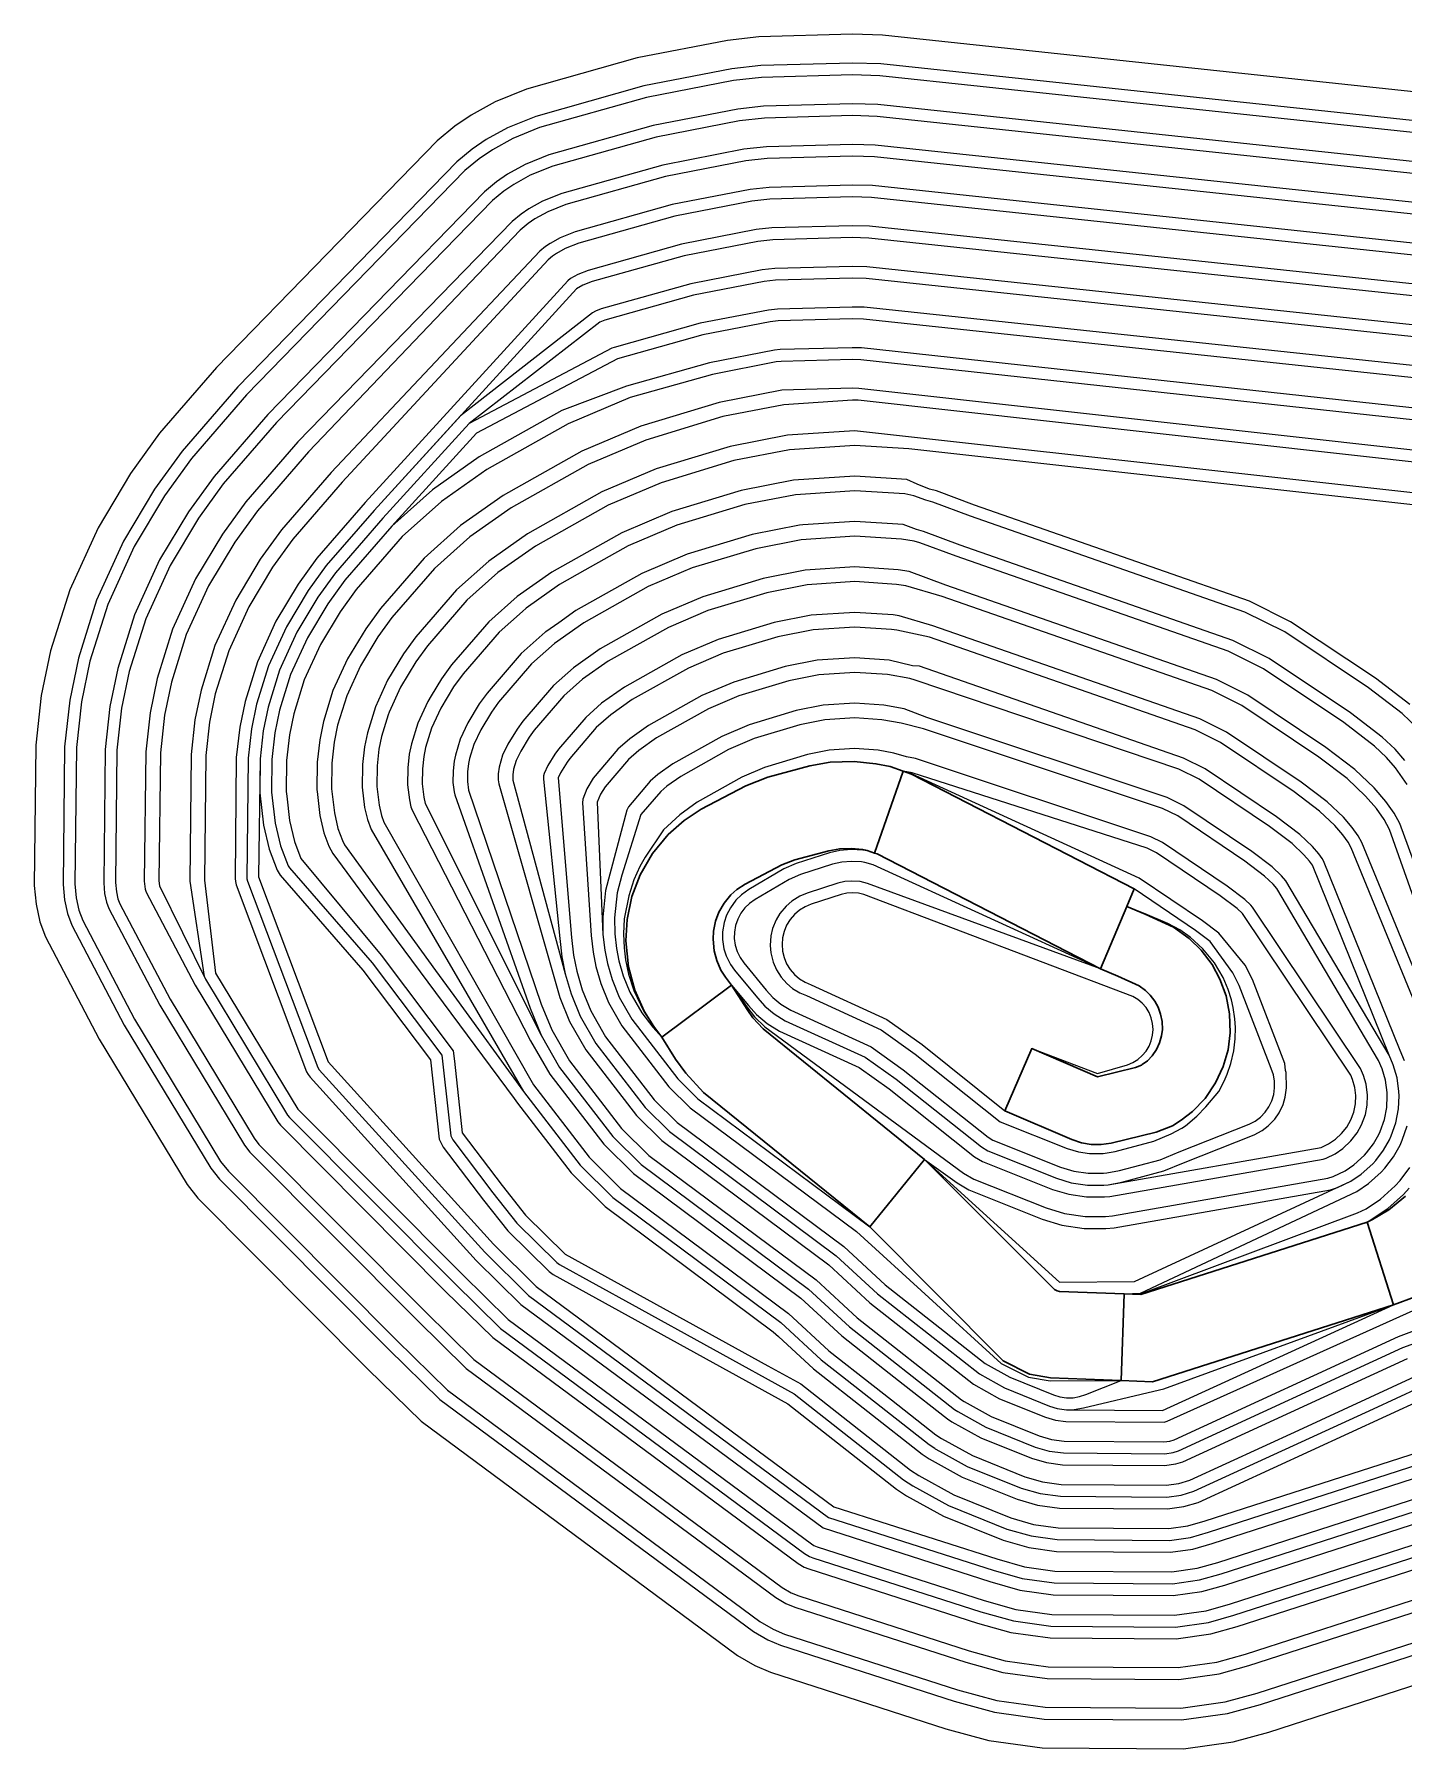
# Model space of a CAD drawing. Header units: metres. Extents: x 326457 to 327430, y 299365 to 300175.
# Drawn here: x 326457 to 327104, y 299365 to 300175 of the extents above; entities that cross this region are included whole.
import ezdxf

# ---------------------------------------------------------------- set-up
doc = ezdxf.new("R2010")
doc.units = ezdxf.units.M
doc.header["$MEASUREMENT"] = 0
doc.layers.add('PWJ101_PB_V03A_C', color=1, linetype='Continuous')

msp = doc.modelspace()

# ---------------------------------------------------------------- linework, layer by layer
at = {"layer": 'PWJ101_PB_V03A_C', "color": 1, "lineweight": -3, "true_color": 0xff0000}
for points in [[(327238.07, 300133.61), (326857.57, 300174.11), (326843.33, 300174.55), (326799.09, 300173.3), (326784.27, 300171.68), (326741.69, 300163.38), (326689.34, 300148.63), (326674.65, 300142.67), (326663.25, 300136.4), (326655.51, 300131.13), (326647.28, 300124.26), (326543.07, 300017.26), (326516.16, 299986.15), (326502.44, 299967.21), (326487.15, 299941.6), (326473.75, 299912.23), (326464.7, 299883.39), (326460.33, 299862.33), (326457.73, 299838.92), (326457, 299772.62), (326457.82, 299763.84), (326459.67, 299755.55), (326462.32, 299748.38), (326487.66, 299700.1), (326529.18, 299631.51), (326534.24, 299625.04), (326614.47, 299544.28), (326639.72, 299519.69), (326789.07, 299409.12), (326797.18, 299404.41), (326804.56, 299401.23), (326887.44, 299374.52), (326907.65, 299369.02), (326932.88, 299365.52), (326999.58, 299365.1), (327023.12, 299368.36), (327023.12, 299368.36)], [(327235.17, 300114.64), (326856.25, 300154.96), (326843.3, 300155.36), (326800.41, 300154.16), (326787.16, 300152.7), (326746.13, 300144.71), (326695.56, 300130.47), (326682.9, 300125.34), (326673.3, 300120.05), (326667.08, 300115.81), (326660.33, 300110.18), (326557.21, 300004.28), (326531.21, 299974.22), (326518.46, 299956.65), (326504.15, 299932.68), (326491.68, 299905.36), (326483.28, 299878.56), (326479.29, 299859.32), (326476.89, 299837.76), (326476.18, 299773.4), (326476.78, 299766.81), (326478.08, 299760.98), (326479.86, 299756.19), (326504.38, 299709.54), (326544.99, 299642.41), (326548.64, 299637.73), (326627.98, 299557.92), (326652.16, 299534.31), (326799.61, 299425.16), (326805.8, 299421.56), (326811.29, 299419.21), (326892.92, 299392.92), (326911.51, 299387.83), (326934.27, 299384.67), (326998.32, 299384.25), (327019.24, 299387.16)], [(327232.28, 300095.66), (326854.95, 300135.81), (326843.28, 300136.16), (326801.73, 300135.01), (326790.04, 300133.72), (326750.57, 300126.03), (326701.77, 300112.31), (326691.16, 300108.01), (326683.35, 300103.7), (326678.64, 300100.49), (326673.37, 300096.09), (326571.35, 299991.3), (326546.25, 299962.3), (326534.49, 299946.08), (326521.14, 299923.75), (326509.6, 299898.49), (326501.86, 299873.74), (326498.24, 299856.31), (326496.05, 299836.59), (326495.37, 299774.14), (326495.76, 299769.74), (326496.49, 299766.42), (326497.38, 299764.02), (326521.1, 299718.98), (326560.79, 299653.3), (326563.03, 299650.43), (326641.5, 299571.55), (326664.61, 299548.92), (326810.17, 299441.19), (326814.4, 299438.72), (326818, 299437.2), (326898.42, 299411.32), (326915.39, 299406.63), (326935.65, 299403.82), (326997.06, 299403.41), (327015.34, 299405.96)], [(327229.39, 300076.68), (326853.65, 300116.66), (326843.26, 300116.97), (326803.04, 300115.85), (326792.93, 300114.74), (326755.01, 300107.36), (326707.97, 300094.14), (326699.43, 300090.69), (326693.42, 300087.35), (326690.19, 300085.16), (326686.42, 300082.02), (326586.5, 299977.45), (326562.34, 299949.54), (326551.62, 299934.77), (326539.32, 299914.2), (326528.77, 299891.15), (326521.73, 299868.59), (326518.52, 299853.09), (326516.54, 299835.34), (326515.88, 299774.9), (326516.05, 299772.56), (326537.85, 299728.36), (326576.61, 299664.18), (326577.43, 299663.13), (326655.02, 299585.17), (326677.07, 299563.52), (326820.75, 299457.21), (326822.98, 299455.9), (326824.64, 299455.21), (326903.93, 299429.7), (326919.29, 299425.42), (326937.04, 299422.96), (326995.79, 299422.56), (327011.4, 299424.75)], [(327226.5, 300057.71), (326852.35, 300097.51), (326843.24, 300097.78), (326804.36, 300096.71), (326795.81, 300095.77), (326759.44, 300088.68), (326714.16, 300075.97), (326707.71, 300073.38), (326703.5, 300071.02), (326701.72, 300069.81), (326699.57, 300068.04), (326602.41, 299963.1), (326579.12, 299936.22), (326569.51, 299922.97), (326558.28, 299904.22), (326548.79, 299883.49), (326542.48, 299863.23), (326539.68, 299849.72), (326537.93, 299834.04), (326537.3, 299775.13), (326542.64, 299731.25), (326581.4, 299667.08)], [(327223.61, 300038.73), (326851.06, 300078.36), (326843.23, 300078.58), (326805.67, 300077.55), (326798.7, 300076.79), (326763.87, 300070.01), (326720.34, 300057.8), (326716.05, 300056.09), (326713, 300054.34), (326617.42, 299949.74), (326594.86, 299923.73), (326586.28, 299911.89), (326576.06, 299894.86), (326567.56, 299876.31), (326561.94, 299858.21), (326559.53, 299846.57), (326557.99, 299832.81), (326557.38, 299775.87), (326557.67, 299774.71), (326590.83, 299686.66), (326591.55, 299685.66), (326669.71, 299599.46), (326690.39, 299579.1), (326832.01, 299474.28), (326909.83, 299449.33), (326923.48, 299445.49), (326938.52, 299443.4), (326994.43, 299443.01), (327007.17, 299444.8)], [(327220.73, 300019.76), (326849.78, 300059.21), (326843.23, 300059.39), (326806.97, 300058.41), (326801.58, 300057.81), (326768.3, 300051.33), (326726.47, 300039.61), (326724.02, 300038.63), (326662.41, 299990.71), (326621.6, 299946.02), (326599.25, 299920.25), (326590.95, 299908.81), (326581.01, 299892.25), (326572.78, 299874.31), (326567.36, 299856.82), (326565.06, 299845.69), (326563.58, 299832.46), (326562.91, 299776.68), (326595.7, 299689.42)], [(327217.84, 300000.78), (326848.51, 300040.05), (326843.23, 300040.19), (326808.28, 300039.26), (326804.47, 300038.84), (326772.73, 300032.65), (326732.34, 300021.34), (326665.76, 299986.23), (326625.79, 299942.3)], [(327214.8, 299980.92), (326847.23, 300020.9), (326843.25, 300021), (326809.58, 300020.1), (326807.35, 300019.86), (326777.16, 300013.97), (326738.42, 300003.14), (326709.14, 299990.7), (326670.71, 299969.13), (326649.3, 299953.99), (326630.72, 299937.43), (326609.05, 299912.47), (326601.39, 299901.9), (326592.09, 299886.41), (326584.48, 299869.84), (326579.49, 299853.69), (326577.43, 299843.72), (326576.08, 299831.72), (326575.97, 299817.1), (326576.24, 299814.76), (326577.58, 299803.27), (326579.89, 299793.39), (326582.87, 299785.37), (326620.85, 299739.73), (326620.85, 299739.73), (326654.83, 299694.64), (326655.36, 299689.68), (326659.02, 299655.9), (326677.92, 299630.95), (326688.99, 299617.03), (326707.66, 299598.64), (326803.4, 299545.91), (326818.93, 299537.36), (326870.74, 299496.65), (326874.7, 299494.02), (326891.12, 299484.96), (326918.09, 299474.08), (326928.83, 299471.02), (326940.41, 299469.42), (326992.71, 299469.04), (327001.7, 299470.31)], [(327211.7, 299961.07), (326845.95, 300001.75), (326843.4, 300001.81), (326810.84, 299999.64), (326782.11, 299994.05), (326745.74, 299982.99), (326718.59, 299971.47), (326682.15, 299951.01), (326662.63, 299937.22), (326645.97, 299922.39), (326625.84, 299899.15), (326619.27, 299890.08), (326611.03, 299876.4), (326604.5, 299862.19), (326600.24, 299848.37), (326598.59, 299840.36), (326597.47, 299830.42), (326597.46, 299829.91), (326597.36, 299818.26), (326598.69, 299806.95), (326600.4, 299799.58), (326602.52, 299793.93), (326603.53, 299791.8), (326646.52, 299732.55), (326655.04, 299720.8), (326688, 299675.38), (326714.75, 299640.64), (326730.21, 299625.36), (326809.49, 299566.28), (326828.58, 299548.71), (326838.67, 299540.78), (326879.47, 299508.72), (326882.17, 299506.92), (326882.43, 299506.75), (326886.17, 299504.69), (326897.52, 299498.41), (326922.93, 299488.16), (326931.9, 299485.6), (326941.48, 299484.28), (326991.73, 299483.91), (326998.56, 299484.87)], [(327208.49, 299941.29), (326869.95, 299978.84), (326844.36, 299980.41), (326813.6, 299978.39), (326787.28, 299973.26), (326753.05, 299962.85), (326728.03, 299952.23), (326693.59, 299932.9), (326675.95, 299920.44), (326661.23, 299907.34), (326642.63, 299885.84), (326637.13, 299878.25), (326629.97, 299866.37), (326624.52, 299854.55), (326624.12, 299853.24), (326621, 299843.06), (326619.75, 299836.98), (326618.86, 299829.11), (326618.76, 299819.42), (326619.8, 299810.62), (326620.92, 299805.76), (326622.09, 299802.52), (326692.66, 299678.48), (326718.94, 299644.34), (326733.86, 299629.6), (326813.07, 299570.59), (326832.21, 299552.97), (326853.08, 299536.57), (326861.7, 299529.8), (326882.75, 299513.25), (326885.34, 299511.53), (326899.92, 299503.47), (326924.75, 299493.46), (326933.06, 299491.07), (326941.88, 299489.86), (326966.85, 299489.68), (326991.36, 299489.49), (326997.38, 299490.34)], [(327110.12, 299846.96), (327102.84, 299853.82), (327086.95, 299865.92), (327047.41, 299892.38), (327028.57, 299901.74), (326899.1, 299947.01), (326881.23, 299953.64), (326877.94, 299954.52), (326872.22, 299956.64), (326868.11, 299957.51), (326844.4, 299958.98), (326821.2, 299957.46), (326816.36, 299957.14), (326792.46, 299952.47), (326760.37, 299942.71), (326737.48, 299933), (326716.95, 299921.47), (326705.04, 299914.78), (326689.27, 299903.65), (326687.47, 299902.05), (326676.49, 299892.3), (326659.43, 299872.53), (326655, 299866.41), (326648.9, 299856.31), (326644.54, 299846.92), (326641.77, 299837.79), (326640.91, 299833.61), (326640.24, 299827.77), (326640.16, 299820.58), (326640.91, 299814.3), (326641.59, 299811.4), (326696.31, 299701.99), (326705.05, 299686.75), (326730.11, 299654.21), (326743.57, 299640.9), (326822.59, 299582.08), (326841.86, 299564.32), (326891.48, 299525.32), (326893.08, 299524.26), (326906.33, 299516.91), (326929.6, 299507.54), (326936.14, 299505.65), (326942.95, 299504.72), (326990.77, 299504.37), (326994.77, 299504.99)], [(326625.79, 299942.3), (326603.63, 299916.77), (326595.61, 299905.72), (326585.96, 299889.64), (326578.01, 299872.31), (326572.78, 299855.42), (326570.59, 299844.81), (326569.16, 299832.13), (326569.05, 299816.73), (326570.75, 299802.08), (326573.25, 299791.39), (326576.84, 299781.97), (326577.55, 299780.94), (326616.49, 299736.22), (326649.43, 299692.51), (326652.84, 299661.52), (326653.62, 299654.43), (326654.56, 299652.52), (326673.5, 299627.52), (326684.83, 299613.29), (326703.73, 299594.66), (326704.96, 299593.74), (326739.34, 299574.81), (326815.83, 299532.68), (326867.46, 299492.12), (326871.8, 299489.23), (326888.71, 299479.91), (326916.27, 299468.78), (326927.68, 299465.54), (326940, 299463.84), (326993.08, 299463.46), (327002.88, 299464.84), (327011.44, 299467.33), (327165.99, 299517.18)], [(327105.22, 299820.28), (327099.66, 299828.28), (327095.55, 299833.12), (327089.85, 299838.48), (327075.27, 299849.57), (327037.33, 299875), (327020.77, 299883.22), (326892.33, 299928.09), (326875.17, 299934.48), (326872.39, 299935.21), (326866.44, 299936.15), (326844.42, 299937.56), (326819.14, 299935.9), (326797.65, 299931.68), (326767.68, 299922.57), (326746.93, 299913.77), (326716.48, 299896.66), (326702.58, 299886.86), (326691.76, 299877.26), (326676.24, 299859.24), (326672.85, 299854.57), (326667.8, 299846.23), (326664.57, 299839.3), (326662.55, 299832.55), (326662.07, 299830.22), (326661.63, 299826.38), (326661.56, 299821.75), (326662.07, 299817.68), (326696.36, 299716.7), (326701.34, 299704.44), (326709.7, 299689.86), (326734.3, 299657.91), (326747.21, 299645.15), (326826.16, 299586.4), (326845.49, 299568.58), (326894.77, 299529.86), (326895.99, 299529.04), (326908.74, 299521.97), (326931.43, 299512.83), (326937.3, 299511.12), (326943.34, 299510.31), (326990.39, 299509.95), (326993.12, 299510.34)], [(327126.92, 299714.2), (327096.89, 299799.17), (327094.34, 299803.82), (327090.71, 299808.95), (327085.61, 299814.87), (327076.86, 299823.16), (327063.59, 299833.21), (327027.24, 299857.62), (327012.98, 299864.7), (326885.68, 299909.13), (326868.59, 299914.14), (326864.06, 299914.85), (326844.43, 299916.13), (326821.92, 299914.65), (326802.84, 299910.89), (326774.98, 299902.43), (326756.38, 299894.54), (326727.91, 299878.54), (326715.88, 299870.05), (326707.02, 299862.22), (326693.06, 299845.96), (326690.7, 299842.71), (326686.68, 299836.1), (326684.59, 299831.66), (326683.34, 299827.62), (326683.01, 299824.89), (326682.97, 299822.39), (326707.72, 299730.95), (326710.44, 299721.56), (326714.73, 299710.96), (326722.09, 299698.13), (326745.47, 299667.78), (326756.92, 299656.45), (326835.68, 299597.88), (326855.16, 299579.91), (326903.24, 299542.06), (326915.16, 299535.41), (326936.36, 299526.89), (326939.98, 299525.77), (326944.4, 299525.17), (326989.63, 299524.78), (327098.82, 299574.61)], [(326726.39, 299742.07), (326727.63, 299735.8), (326729.81, 299728.25), (326733.16, 299719.92), (326739.14, 299709.5), (326760.82, 299681.34), (326770.27, 299672), (326851.52, 299611.46), (326877.32, 299643.33), (326941.1, 299585.37), (326976.53, 299585.72), (327078.65, 299633.07), (327083.53, 299636.32), (327089.04, 299641.32), (327090.39, 299642.81), (327094.07, 299647.68), (327096.85, 299652.62), (327097.67, 299654.44), (327099.86, 299660.66), (327101.12, 299667.14), (327101.4, 299673.3), (327101.31, 299675.34), (327100.43, 299681.87), (327098.68, 299688.05), (327096.69, 299692.56), (327060.48, 299782.19), (327059.06, 299784.18), (327056.51, 299787.16), (327050.89, 299792.49), (327040.26, 299800.49), (327007.05, 299822.86), (326997.43, 299827.64), (326872.93, 299869.62), (326870.34, 299870.35), (326859.88, 299872.22), (326844.41, 299873.28), (326827.51, 299872.16), (326813.25, 299869.32), (326789.59, 299862.14), (326775.27, 299856.07), (326750.79, 299842.3), (326742.41, 299836.4), (326737.55, 299832.14), (326726.49, 299819.17), (326724.36, 299815.82), (326722.83, 299811.96), (326725.53, 299749.47), (326726.39, 299742.07)], [(326732.29, 299769.22), (326730.97, 299757.4), (326731.11, 299749.85), (326731.91, 299742.94), (326733.07, 299737.12), (326735.1, 299730.08), (326738.2, 299722.36), (326743.79, 299712.61), (326749.06, 299705.77), (326753.37, 299701.05), (326786.18, 299725.64), (326793.43, 299715.33), (326796.99, 299710.72), (326801.88, 299705.93), (326895.77, 299636.9), (326900.68, 299634.05), (326934.73, 299620.42), (326943.36, 299617.8), (326953.13, 299616.34), (326962.76, 299616.33), (326966.09, 299616.64), (327067.76, 299634.46), (327070.34, 299635.27), (327075.89, 299637.93), (327080.08, 299640.73), (327085.08, 299645.27), (327086.08, 299646.38), (327089.39, 299650.75), (327091.86, 299655.15), (327092.48, 299656.52), (327094.46, 299662.13), (327095.56, 299667.8), (327095.81, 299673.3), (327095.74, 299674.85), (327094.96, 299680.73), (327093.42, 299686.15), (327091.71, 299690), (327043.72, 299771.2), (327041.9, 299773.36), (327037.92, 299777.14), (327028.6, 299784.13), (326996.95, 299805.5), (326989.77, 299809.06), (326876.81, 299846.65), (326866.29, 299849.31), (326857.23, 299850.95), (326844.37, 299851.85), (326830.33, 299850.92), (326818.48, 299848.54), (326796.89, 299841.99), (326784.72, 299836.84), (326762.23, 299824.18), (326755.62, 299819.53), (326752.78, 299817.07), (326743.46, 299806.17), (326734.43, 299777.6), (326732.29, 299769.22)], [(326962.07, 299631.21), (326964.12, 299631.4), (327064.6, 299649.01), (327068.16, 299650.65), (327071.42, 299652.83), (327074.3, 299655.5), (327076.73, 299658.58), (327078.65, 299662), (327080.01, 299665.68), (327080.77, 299669.53), (327080.92, 299673.45), (327080.46, 299677.34), (327079.4, 299681.12), (327078.58, 299683.07), (327027.48, 299759.37), (327024.96, 299761.78), (327016.96, 299767.75), (326986.8, 299788.15), (326982.54, 299790.32), (326871.45, 299825.9), (326867.23, 299826.7), (326853.68, 299788), (326850.34, 299789), (326848.17, 299789.34), (326842.76, 299789.66), (326837.41, 299789.21), (326832.47, 299788.07), (326816.75, 299783.05), (326810.93, 299780.47), (326794.37, 299770.76), (326790.88, 299768.24), (326788.32, 299765.74), (326785.68, 299762.16), (326783.86, 299758.58), (326782.72, 299755.19), (326782, 299750.79), (326781.96, 299747.22), (326782.63, 299742.82), (326783.69, 299739.4), (326785.7, 299735.42), (326787.63, 299732.68), (326798.41, 299719.61), (326801.87, 299715.75), (326806.29, 299712.03), (326811.57, 299708.79), (326849.31, 299691.6), (326863.96, 299681.15), (326904.17, 299649.21), (326907.21, 299647.45), (326939.67, 299634.47), (326946.65, 299632.33), (326954.23, 299631.2), (326962.07, 299631.21)], [(326797.39, 299766.05), (326794.77, 299764.22), (326792.51, 299762.04), (326790.62, 299759.53), (326789.15, 299756.76), (326788.14, 299753.79), (326787.59, 299750.7), (326787.54, 299747.56), (326787.98, 299744.46), (326788.9, 299741.46), (326790.28, 299738.64), (326792.08, 299736.07), (326802.65, 299723.26), (326805.78, 299719.77), (326809.56, 299716.57), (326814.19, 299713.73), (326852.12, 299696.47), (326867.32, 299685.63), (326907.32, 299653.83), (326909.66, 299652.48), (326941.54, 299639.74), (326947.89, 299637.79), (326954.64, 299636.78), (326961.8, 299636.8), (326963.37, 299636.95), (326969.35, 299638.03), (326988.59, 299643.21), (326997.64, 299646.95), (327030.66, 299659.96), (327033.43, 299661.43), (327035.94, 299663.32), (327038.12, 299665.57), (327039.92, 299668.15), (327041.29, 299670.97), (327042.21, 299673.97), (327042.65, 299677.07), (327042.59, 299680.21), (327042.05, 299683.3), (327041.03, 299686.27), (327025.89, 299725.47), (327022.84, 299731.4), (327012.29, 299746.25), (327005.33, 299751.36), (326976.36, 299771.06), (326972.87, 299762.76), (326960.45, 299733.27), (326853.03, 299782.37), (326849.12, 299783.54), (326847.58, 299783.77), (326842.83, 299784.06), (326838.28, 299783.68), (326833.96, 299782.68), (326818.74, 299777.82), (326813.48, 299775.49), (326797.39, 299766.05)], [(326820.98, 299762.63), (326818.3, 299760.99), (326815.91, 299758.96), (326813.88, 299756.57), (326812.23, 299753.89), (326811.03, 299750.99), (326810.3, 299747.94), (326810.05, 299744.81), (326810.3, 299741.68), (326811.03, 299738.63), (326812.23, 299735.73), (326813.88, 299733.06), (326815.91, 299730.67), (326818.3, 299728.63), (326820.98, 299726.99), (326823.88, 299725.79), (326859.62, 299709.42), (326876.28, 299697.53), (326915.32, 299666.26), (326927.94, 299695.66), (326959.04, 299683.91), (326973.18, 299688.05), (326975.72, 299689.1), (326978.06, 299690.53), (326980.15, 299692.32), (326981.93, 299694.41), (326983.36, 299696.75), (326984.41, 299699.28), (326985.05, 299701.95), (326985.27, 299704.69), (326985.05, 299707.43), (326984.41, 299710.1), (326983.36, 299712.64), (326981.93, 299714.98), (326980.15, 299717.07), (326978.06, 299718.85), (326975.72, 299720.28), (326848.76, 299768.33), (326846.09, 299768.97), (326843.35, 299769.18), (326840.62, 299768.97), (326837.95, 299768.33), (326823.88, 299763.83), (326820.98, 299762.63)], [(326595.7, 299689.42), (326673.75, 299603.33), (326694.03, 299583.35), (326834.6, 299479.24), (326911.45, 299454.69), (326924.62, 299450.96), (326938.93, 299448.98), (326994.07, 299448.59), (327006, 299450.27), (327015.8, 299453.09), (327170.56, 299503)], [(326581.4, 299667.08), (326658.97, 299589.14), (326680.71, 299567.78), (326823.9, 299461.84), (326825.14, 299461.06), (326826.58, 299460.46), (326905.54, 299435.06), (326920.43, 299430.9), (326937.45, 299428.54), (326995.42, 299428.15), (327010.25, 299430.22), (327021.76, 299433.48), (327177.79, 299483.83)], [(327098.82, 299574.61), (327086.35, 299613.66), (327088.69, 299615.2), (327096.11, 299620.15), (327103.53, 299626.83), (327106.18, 299629.76)], [(326993.12, 299510.34), (326995.26, 299511), (327101.07, 299559.73), (327110.03, 299563.02)], [(326994.77, 299504.99), (326997.26, 299505.77), (327103.21, 299554.56), (327112.31, 299557.91)], [(326997.38, 299490.34), (327002.61, 299491.87), (327054.01, 299515.52), (327108.92, 299540.79)], [(326998.56, 299484.87), (327004.57, 299486.63), (327089.26, 299525.59), (327111.07, 299535.62)], [(327001.7, 299470.31), (327009.79, 299472.68), (327161.9, 299521.67)], [(327007.17, 299444.8), (327017.43, 299447.73), (327172.53, 299497.76)], [(327011.4, 299424.75), (327023.38, 299428.13), (327179.78, 299478.59)], [(327015.34, 299405.96), (327028.93, 299409.75), (327186.59, 299460.65)], [(327019.24, 299387.16), (327034.45, 299391.36), (327193.41, 299442.7)], [(327023.12, 299368.36), (327039.95, 299372.97), (327200.24, 299424.77)]]:
    msp.add_lwpolyline(points, dxfattribs=at)
at = {"layer": 'PWJ101_PB_V03A_C', "color": 150, "lineweight": -3, "true_color": 0x1166ff}
for points in [[(327236.02, 300120.17), (326856.64, 300160.54), (326843.31, 300160.95), (326800.03, 300159.74), (326786.31, 300158.23), (326744.84, 300150.15), (326693.75, 300135.76), (326680.49, 300130.39), (326670.37, 300124.82), (326663.71, 300120.28), (326656.52, 300114.28), (326553.09, 300008.07), (326526.82, 299977.7), (326513.79, 299959.73), (326499.19, 299935.28), (326486.45, 299907.36), (326477.86, 299879.97), (326473.76, 299860.2), (326471.3, 299838.1), (326470.59, 299773.17), (326471.26, 299765.95), (326472.71, 299759.4), (326474.74, 299753.91), (326499.51, 299706.79), (326540.38, 299639.23), (326544.44, 299634.03), (326624.04, 299553.94), (326648.53, 299530.05), (326796.54, 299420.48), (326803.29, 299416.56), (326809.33, 299413.97), (326891.32, 299387.56), (326910.39, 299382.35), (326933.86, 299379.09), (326998.69, 299378.67), (327020.38, 299381.68)], [(327233.13, 300101.19), (326855.33, 300141.39), (326843.28, 300141.76), (326801.35, 300140.59), (326789.2, 300139.25), (326749.28, 300131.48), (326699.96, 300117.6), (326688.75, 300113.06), (326680.42, 300108.46), (326675.27, 300104.96), (326669.57, 300100.2), (326567.23, 299995.09), (326541.87, 299965.77), (326529.82, 299949.16), (326516.19, 299926.36), (326504.38, 299900.49), (326496.44, 299875.15), (326492.72, 299857.18), (326490.46, 299836.93), (326489.78, 299773.93), (326490.22, 299768.89), (326491.12, 299764.83), (326492.27, 299761.74), (326516.22, 299716.23), (326556.19, 299650.12), (326558.84, 299646.73), (326637.55, 299567.57), (326660.98, 299544.66), (326807.09, 299436.52), (326811.9, 299433.72), (326816.04, 299431.95), (326896.81, 299405.95), (326914.26, 299401.15), (326935.25, 299398.23), (326997.42, 299397.82), (327016.48, 299400.48)], [(327230.24, 300082.22), (326854.03, 300122.24), (326843.26, 300122.56), (326802.66, 300121.44), (326792.09, 300120.28), (326753.71, 300112.8), (326706.17, 300099.44), (326697.02, 300095.74), (326690.48, 300092.12), (326686.83, 300089.63), (326682.61, 300086.11), (326581.37, 299982.11), (326556.91, 299953.85), (326545.84, 299938.59), (326533.18, 299917.43), (326522.3, 299893.63), (326515.02, 299870.33), (326511.68, 299854.17), (326509.62, 299835.76), (326508.96, 299774.7), (326509.3, 299771), (326509.83, 299769.5), (326532.94, 299725.67), (326572, 299661.01), (326573.23, 299659.43), (326651.08, 299581.2), (326673.44, 299559.27), (326817.66, 299452.54), (326820.48, 299450.89), (326822.71, 299449.96), (326902.32, 299424.34), (326918.15, 299419.95), (326936.64, 299417.38), (326996.16, 299416.98), (327012.55, 299419.27)], [(327227.35, 300063.24), (326852.73, 300103.09), (326843.25, 300103.37), (326803.97, 300102.29), (326794.97, 300101.3), (326758.15, 300094.12), (326712.36, 300081.27), (326705.3, 300078.42), (326700.56, 300075.78), (326698.36, 300074.28), (326695.73, 300072.1), (326597.25, 299967.72), (326573.7, 299940.53), (326563.73, 299926.78), (326552.15, 299907.45), (326542.32, 299885.97), (326535.77, 299864.96), (326532.84, 299850.81), (326531.02, 299834.46), (326530.38, 299774.75), (326537.26, 299729.71), (326537.85, 299728.36), (326576.61, 299664.18), (326577.43, 299663.13), (326655.02, 299585.17), (326677.07, 299563.52), (326820.75, 299457.21), (326822.98, 299455.9), (326824.64, 299455.21), (326903.93, 299429.7), (326919.29, 299425.42), (326937.04, 299422.96), (326995.79, 299422.56), (327011.4, 299424.75)], [(327224.46, 300044.27), (326851.44, 300083.94), (326843.24, 300084.18), (326805.28, 300083.14), (326797.86, 300082.32), (326762.58, 300075.45), (326718.54, 300063.1), (326713.62, 300061.12), (326710.22, 300059.2), (326708.87, 300058.11), (326613.24, 299953.46), (326590.48, 299927.21), (326581.61, 299914.98), (326571.11, 299897.47), (326562.33, 299878.31), (326556.52, 299859.61), (326554.01, 299847.45), (326552.4, 299833.15), (326551.78, 299775.93), (326551.96, 299774.47), (326552.34, 299773.02), (326585.59, 299684.68), (326586.29, 299683.37), (326587.2, 299682.14), (326665.68, 299595.58), (326686.75, 299574.85), (326829.43, 299469.31), (326908.22, 299443.97), (326922.33, 299440.01), (326938.12, 299437.82), (326994.8, 299437.43), (327008.33, 299439.32)], [(327221.57, 300025.29), (326850.15, 300064.79), (326843.23, 300064.98), (326806.59, 300063.99), (326800.74, 300063.35), (326767.01, 300056.77), (326724.68, 300044.91), (326721.95, 300043.83), (326720.59, 300043.05), (326658.27, 299994.48), (326617.42, 299949.74), (326594.86, 299923.73), (326586.28, 299911.89), (326576.06, 299894.86), (326567.56, 299876.31), (326561.94, 299858.21), (326559.53, 299846.57), (326557.99, 299832.81), (326557.38, 299775.87), (326557.67, 299774.71), (326590.83, 299686.66), (326591.55, 299685.66), (326669.71, 299599.46), (326690.39, 299579.1), (326832.01, 299474.28), (326909.83, 299449.33), (326923.48, 299445.49), (326938.52, 299443.4), (326994.43, 299443.01), (327007.17, 299444.8)], [(327218.68, 300006.32), (326848.88, 300045.64), (326843.23, 300045.79), (326807.9, 300044.84), (326803.63, 300044.37), (326771.44, 300038.09), (326730.83, 300026.73), (326729.72, 300026.29), (326662.41, 299990.71), (326621.6, 299946.02), (326599.25, 299920.25), (326590.95, 299908.81), (326581.01, 299892.25), (326572.78, 299874.31), (326567.36, 299856.82), (326565.06, 299845.69), (326563.58, 299832.46), (326563.46, 299816.42), (326565.24, 299801.12), (326567.9, 299789.76), (326571.61, 299779.97), (326573.13, 299777.51), (326612.14, 299732.69), (326644.03, 299690.37), (326648.22, 299652.96), (326649.54, 299650.05), (326650.1, 299649.14), (326669.08, 299624.09), (326680.67, 299609.55), (326700.08, 299590.41), (326701.93, 299589.04), (326812.73, 299528), (326864.18, 299487.58), (326868.89, 299484.45), (326886.31, 299474.85), (326914.46, 299463.49), (326926.53, 299460.07), (326939.6, 299458.26), (326993.45, 299457.88), (327004.06, 299459.37)], [(327215.65, 299986.45), (326847.6, 300026.48), (326843.24, 300026.59), (326809.2, 300025.69), (326806.51, 300025.39), (326775.87, 300019.42), (326736.57, 300008.42), (326706.08, 299996.92), (326667.01, 299974.99), (326644.99, 299959.42), (326625.79, 299942.3), (326603.63, 299916.77), (326595.61, 299905.72), (326585.96, 299889.64), (326578.01, 299872.31), (326572.78, 299855.42), (326570.59, 299844.81), (326569.16, 299832.13), (326569.05, 299816.73), (326570.75, 299802.08), (326573.25, 299791.39), (326576.84, 299781.97), (326577.55, 299780.94), (326616.49, 299736.22), (326649.43, 299692.51), (326652.84, 299661.52), (326653.62, 299654.43), (326654.56, 299652.52), (326673.5, 299627.52), (326684.83, 299613.29), (326703.73, 299594.66), (326704.96, 299593.74), (326739.34, 299574.81), (326815.83, 299532.68), (326867.46, 299492.12), (326871.8, 299489.23), (326888.71, 299479.91), (326916.27, 299468.78), (326927.68, 299465.54), (326940, 299463.84), (326993.08, 299463.46), (327002.88, 299464.84)], [(327212.56, 299966.59), (326846.33, 300007.33), (326843.28, 300007.4), (326809.95, 300006.51), (326780.44, 300000.78), (326743.38, 299989.51), (326715.53, 299977.68), (326678.45, 299956.87), (326658.32, 299942.64), (326641.04, 299927.25), (326620.41, 299903.45), (326613.49, 299893.9), (326604.91, 299879.63), (326598.03, 299864.66), (326593.53, 299850.09), (326591.75, 299841.45), (326590.55, 299830.84), (326590.44, 299817.89), (326590.54, 299817.03), (326591.86, 299805.76), (326593.77, 299797.58), (326596.14, 299791.22), (326597.92, 299787.73), (326627.94, 299747.16), (326683.51, 299672.03), (326685.17, 299669.88), (326710.56, 299636.93), (326726.56, 299621.11), (326805.92, 299561.97), (326808.34, 299559.74), (326824.95, 299544.45), (326876.19, 299504.19), (326879.53, 299501.97), (326895.11, 299493.36), (326921.11, 299482.87), (326930.75, 299480.12), (326941.08, 299478.7), (326992.1, 299478.32), (326999.74, 299479.4)], [(327210.09, 299946.66), (326844.35, 299987.34), (326812.71, 299985.26), (326785.61, 299979.98), (326750.69, 299969.37), (326724.98, 299958.45), (326689.9, 299938.75), (326671.65, 299925.86), (326656.3, 299912.21), (326637.2, 299890.14), (326631.36, 299882.08), (326623.85, 299869.61), (326618.05, 299857.02), (326614.29, 299844.78), (326612.91, 299838.08), (326611.96, 299829.73), (326611.94, 299829.54), (326611.84, 299819.05), (326612.98, 299809.43), (326614.27, 299803.8), (326616.07, 299799.09), (326651.25, 299738.58), (326658.38, 299726.31), (326688, 299675.38), (326714.75, 299640.64), (326730.21, 299625.36), (326809.49, 299566.28), (326828.58, 299548.71), (326838.67, 299540.78), (326879.47, 299508.72), (326882.17, 299506.92), (326882.43, 299506.75), (326886.17, 299504.69), (326897.52, 299498.41), (326922.93, 299488.16), (326931.9, 299485.6), (326941.48, 299484.28), (326991.73, 299483.91), (326998.56, 299484.87)], [(327106.46, 299858.08), (327090.2, 299870.47), (327050.22, 299897.22), (327030.74, 299906.89), (326900.98, 299952.28), (326882.93, 299958.97), (326879.71, 299959.84), (326873.83, 299962.21), (326869.05, 299964.37), (326844.39, 299965.91), (326815.47, 299964.01), (326790.79, 299959.19), (326758, 299949.22), (326734.43, 299939.22), (326701.34, 299920.64), (326684.97, 299909.08), (326671.56, 299897.16), (326654, 299876.83), (326649.22, 299870.24), (326644.38, 299862.21), (326642.78, 299859.57), (326638.07, 299849.38), (326635.06, 299839.49), (326634.07, 299834.7), (326633.33, 299828.21), (326633.24, 299820.21), (326634.09, 299813.1), (326634.84, 299809.84), (326635.39, 299808.3), (326691.37, 299699.35), (326700.39, 299683.65), (326725.91, 299650.5), (326739.92, 299636.66), (326819.01, 299577.77), (326838.24, 299560.05), (326858.52, 299544.12), (326867.25, 299537.25), (326888.2, 299520.79), (326890.17, 299519.48), (326903.92, 299511.86), (326927.78, 299502.25), (326934.98, 299500.17), (326942.55, 299499.14), (326966.28, 299498.96), (326990.72, 299498.77)], [(327104.09, 299831.68), (327099.6, 299836.98), (327093.47, 299842.75), (327078.52, 299854.12), (327040.14, 299879.84), (327022.94, 299888.37), (326894.21, 299933.36), (326876.86, 299939.82), (326873.54, 299940.69), (326867.2, 299943.04), (326844.42, 299944.48), (326819.84, 299942.87), (326818.24, 299942.77), (326795.97, 299938.4), (326765.31, 299929.08), (326743.88, 299919.99), (326712.78, 299902.52), (326704.6, 299896.75), (326698.47, 299892.43), (326698.28, 299892.29), (326686.82, 299882.12), (326670.8, 299863.54), (326667.08, 299858.4), (326661.69, 299849.49), (326658.09, 299841.76), (326655.83, 299834.24), (326655.23, 299831.31), (326654.71, 299826.84), (326654.64, 299821.36), (326655.2, 299816.81), (326655.51, 299815.45), (326691.11, 299714.74), (326696.31, 299701.99), (326705.05, 299686.75), (326730.11, 299654.21), (326743.57, 299640.9), (326822.59, 299582.08), (326841.86, 299564.32), (326891.48, 299525.32), (326893.08, 299524.26), (326906.33, 299516.91), (326929.6, 299507.54), (326936.14, 299505.65), (326942.95, 299504.72), (326990.77, 299504.37)], [(327132.72, 299717.26), (327101.8, 299801.86), (327099.08, 299806.78), (327095.12, 299812.39), (327089.66, 299818.73), (327080.47, 299827.42), (327066.84, 299837.77), (327030.05, 299862.46), (327015.15, 299869.85), (326887.39, 299914.46), (326870.11, 299920.9), (326864.83, 299921.74), (326844.43, 299923.06), (326821.02, 299921.52), (326801.16, 299917.61), (326772.62, 299908.94), (326753.32, 299900.76), (326724.22, 299884.4), (326711.58, 299875.49), (326702.09, 299867.08), (326687.62, 299850.25), (326684.93, 299846.54), (326680.58, 299839.38), (326678.13, 299834.16), (326676.47, 299828.48), (326676.09, 299825.37), (326676.04, 299822.51), (326676.28, 299820.58), (326705.15, 299719.73), (326709.7, 299708.52), (326717.44, 299695.02), (326741.27, 299664.07), (326753.27, 299652.2), (326832.1, 299593.57), (326851.52, 299575.66), (326900.51, 299537.17), (326912.74, 299530.36), (326934.48, 299521.61), (326939.23, 299520.22), (326943.99, 299519.58), (326990.46, 299519.25)], [(327125.33, 299691.9), (327083.81, 299792.91), (327082.05, 299796.12), (327079.29, 299800.02), (327075.12, 299804.87), (327067.48, 299812.1), (327055.17, 299821.41), (327019.96, 299845.08), (327007.36, 299851.33), (326881.24, 299895.33), (326865.43, 299899.99), (326862.47, 299900.44), (326844.43, 299901.63), (326823.8, 299900.27), (326806.36, 299896.82), (326779.93, 299888.8), (326762.77, 299881.52), (326735.65, 299866.28), (326724.86, 299858.67), (326717.35, 299852.04), (326704.44, 299836.98), (326702.77, 299834.67), (326699.47, 299829.25), (326697.74, 299825.54), (326697.5, 299824.48), (326697.46, 299822.92), (326705.13, 299747.58), (326706.14, 299738.9), (326707.72, 299730.95), (326710.44, 299721.56), (326714.73, 299710.96), (326722.09, 299698.13), (326745.47, 299667.78), (326756.92, 299656.45), (326835.68, 299597.88), (326855.16, 299579.91), (326903.24, 299542.06), (326915.16, 299535.41), (326936.36, 299526.89), (326939.98, 299525.77), (326944.4, 299525.17), (326947.97, 299525.22)], [(326966.83, 299611.09), (327069.08, 299629.03), (327072.39, 299630.07), (327078.65, 299633.07), (327083.53, 299636.32), (327089.04, 299641.32), (327090.39, 299642.81), (327094.07, 299647.68), (327096.85, 299652.62), (327097.67, 299654.44), (327099.86, 299660.66), (327101.12, 299667.14), (327101.4, 299673.3), (327101.31, 299675.34), (327100.43, 299681.87), (327098.68, 299688.05), (327096.69, 299692.56), (327048, 299774.8), (327045.97, 299777.2), (327041.53, 299781.41), (327031.85, 299788.68), (326999.76, 299810.33), (326991.91, 299814.23), (326878.38, 299852.02), (326867.76, 299856.08), (326858.09, 299857.83), (326844.39, 299858.78), (326829.42, 299857.79), (326816.79, 299855.25), (326794.53, 299848.51), (326781.67, 299843.06), (326758.53, 299830.04), (326751.36, 299824.99), (326747.86, 299821.95), (326737.55, 299809.79), (326736.85, 299808.26), (326726.78, 299770.22), (326725.38, 299757.66), (326725.53, 299749.47), (326726.39, 299742.07), (326727.63, 299735.8), (326729.81, 299728.25), (326733.16, 299719.92), (326739.14, 299709.5), (326760.82, 299681.34), (326770.27, 299672), (326851.52, 299611.46), (326877.32, 299643.33), (326892.71, 299632.22), (326898.23, 299629.02), (326932.87, 299615.14), (326942.13, 299612.34), (326952.72, 299610.76), (326963.01, 299610.74), (326966.83, 299611.09)], [(326962.33, 299625.62), (326964.86, 299625.86), (327065.56, 299643.5), (327066.94, 299643.93), (327071.27, 299646), (327074.89, 299648.44), (327078.7, 299652.03), (327081.61, 299655.84), (327083.73, 299659.66), (327085.49, 299664.59), (327086.33, 299668.87), (327086.52, 299673.67), (327085.85, 299678.86), (327084.68, 299682.96), (327083.23, 299686.18), (327032.13, 299762.48), (327031.35, 299763.42), (327028.57, 299766.06), (327020.2, 299772.31), (326989.64, 299792.97), (326984.25, 299795.65), (326873.15, 299832.62), (326868.84, 299833.44), (326862.92, 299835.21), (326855.42, 299836.57), (326844.34, 299837.35), (326832.26, 299836.55), (326822.03, 299834.48), (326801.82, 299828.36), (326791.11, 299823.83), (326769.98, 299811.93), (326761.75, 299806.1), (326754.12, 299798.91), (326745.38, 299786.07), (326742.95, 299781.62), (326740.16, 299775.38), (326737.65, 299767.83), (326735.6, 299756.85), (326735.23, 299749.83), (326735.51, 299743.23), (326736.2, 299737.64), (326737.64, 299730.74), (326740.06, 299723.1), (326744.8, 299713.17), (326749.46, 299706.06), (326753.37, 299701.05), (326786.18, 299725.64), (326794.17, 299715.96), (326797.98, 299711.74), (326803.01, 299707.49), (326808.94, 299703.85), (326846.5, 299686.73), (326860.59, 299676.67), (326901.01, 299644.59), (326904.76, 299642.41), (326937.82, 299629.19), (326945.41, 299626.87), (326953.82, 299625.62), (326962.33, 299625.62)], [(326962.07, 299631.21), (326964.12, 299631.4), (326970.58, 299632.57), (326990.39, 299637.91), (326999.69, 299641.74), (327033, 299654.87), (327036.8, 299656.96), (327039.64, 299659.12), (327042.7, 299662.36), (327044.74, 299665.3), (327046.64, 299669.33), (327047.67, 299672.75), (327048.24, 299677.17), (327048.04, 299684.36), (327047.8, 299685.28), (327047.54, 299688.65), (327032.21, 299728.31), (327028.76, 299734.99), (327016.28, 299750.16), (327008.56, 299755.93), (326978.68, 299776.14), (326871.27, 299825.43), (326867.23, 299826.7), (326853.68, 299788), (326850.34, 299789), (326848.17, 299789.34), (326842.76, 299789.66), (326837.41, 299789.21), (326832.47, 299788.07), (326816.75, 299783.05), (326810.93, 299780.47), (326794.37, 299770.76), (326790.88, 299768.24), (326788.32, 299765.74), (326785.68, 299762.16), (326783.86, 299758.58), (326782.72, 299755.19), (326782, 299750.79), (326781.96, 299747.22), (326782.63, 299742.82), (326783.69, 299739.4), (326785.7, 299735.42), (326787.63, 299732.68), (326798.41, 299719.61), (326801.87, 299715.75), (326806.29, 299712.03), (326811.57, 299708.79), (326849.31, 299691.6), (326863.96, 299681.15), (326904.17, 299649.21), (326907.21, 299647.45), (326939.67, 299634.47), (326946.65, 299632.33), (326954.23, 299631.2), (326962.07, 299631.21)], [(326955.29, 299646.05), (326961.73, 299646.1), (326967.33, 299647.1), (326985.59, 299652.02), (326993.73, 299655.39), (326998.9, 299658.05), (327000.49, 299659.16), (327005.99, 299663.68), (327010.19, 299668.12), (327016.27, 299675.44), (327018.83, 299680.26), (327020.26, 299683.6), (327021.97, 299688.63), (327023.37, 299694.52), (327024.05, 299700.21), (327024.16, 299705.69), (327023.91, 299709.7), (327023.14, 299715.04), (327022.32, 299718.62), (327020.76, 299723.59), (327018.41, 299729.19), (327014.3, 299736.22), (327008.68, 299742.78), (327002.79, 299748.23), (326997.87, 299751.71), (326992.28, 299754.78), (326981.57, 299759.35), (326972.87, 299762.76), (326960.45, 299733.27), (326850.41, 299773.67), (326846.97, 299774.49), (326842.91, 299774.76), (326839.74, 299774.49), (326836.44, 299773.72), (326821.95, 299769.09), (326818.44, 299767.62), (326814.66, 299765.25), (326811.96, 299762.91), (326809.1, 299759.49), (326807.25, 299756.43), (326805.59, 299752.3), (326804.78, 299748.82), (326804.48, 299744.37), (326804.78, 299740.81), (326805.86, 299736.49), (326807.46, 299732.81), (326809.62, 299729.42), (326812.28, 299726.41), (326815.01, 299724.1), (326818.43, 299722.01), (326821.61, 299720.67), (326856.8, 299704.55), (326872.91, 299693.06), (326913.11, 299661.11), (326944.65, 299648.51), (326949.97, 299646.85), (326955.29, 299646.05)], [(326947.97, 299525.22), (326952.35, 299526.01), (326985.55, 299533.91), (326990.26, 299535.03), (327098.82, 299574.61), (327086.35, 299613.66), (327088.69, 299615.2), (327096.11, 299620.15), (327103.53, 299626.83), (327106.18, 299629.76)], [(326990.46, 299519.25), (326991.97, 299519.7), (327111.26, 299573.44)], [(326990.77, 299504.37), (326994.77, 299504.99), (326997.26, 299505.77), (327103.21, 299554.56), (327112.31, 299557.91)], [(326990.72, 299498.77), (326996.04, 299499.54), (326999.27, 299500.55), (327050.31, 299524.05), (327105.35, 299549.38)], [(326998.56, 299484.87), (327004.57, 299486.63), (327089.26, 299525.59), (327111.07, 299535.62)], [(326999.74, 299479.4), (327006.53, 299481.39), (327113.23, 299530.45)], [(327002.88, 299464.84), (327011.44, 299467.33), (327165.99, 299517.18)], [(327004.06, 299459.37), (327013.08, 299461.98), (327167.71, 299511.85)], [(327007.17, 299444.8), (327017.43, 299447.73), (327172.53, 299497.76)], [(327008.33, 299439.32), (327019.06, 299442.38), (327174.51, 299492.53)], [(327011.4, 299424.75), (327023.38, 299428.13), (327179.78, 299478.59)], [(327012.55, 299419.27), (327025, 299422.77), (327181.76, 299473.36)], [(327016.48, 299400.48), (327030.54, 299404.39), (327188.57, 299455.42)], [(327020.38, 299381.68), (327036.05, 299386), (327195.4, 299437.47)]]:
    msp.add_lwpolyline(points, dxfattribs=at)
at = {"layer": 'PWJ101_PB_V03A_C', "color": 1, "lineweight": -3, "true_color": 0xff0000}
for points in [[(327120.05, 299690.03, 528), (327078.77, 299790.5, 528), (327077.31, 299793.15, 528), (327074.88, 299796.57, 528), (327071.07, 299801.01, 528), (327063.87, 299807.83, 528), (327051.92, 299816.86, 528), (327017.15, 299840.24, 528), (327005.19, 299846.17, 528), (326879.75, 299889.94, 528), (326864.19, 299893.17, 528), (326861.71, 299893.56, 528), (326844.43, 299894.7, 528), (326824.71, 299893.41, 528), (326808.04, 299890.1, 528), (326782.29, 299882.28, 528), (326765.83, 299875.3, 528), (326739.35, 299860.42, 528), (326729.16, 299853.24, 528), (326722.28, 299847.18, 528), (326709.88, 299832.69, 528), (326708.54, 299830.84, 528), (326705.54, 299825.92, 528), (326704.36, 299823.51, 528)], [(326704.36, 299823.51, 528), (326710.69, 299748.14, 528), (326711.67, 299739.77, 528), (326713.15, 299732.28, 528), (326715.73, 299723.39, 528), (326719.76, 299713.41, 528), (326726.75, 299701.23, 528), (326749.66, 299671.48, 528), (326760.57, 299660.7, 528), (326839.26, 299602.2, 528), (326858.79, 299584.17, 528), (326905.97, 299546.94, 528), (326917.57, 299540.46, 528), (326938.24, 299532.16, 528), (326941.23, 299531.22, 528), (326944.34, 299530.76, 528), (326947.47, 299530.79, 528), (326950.57, 299531.32, 528), (326953.54, 299532.32, 528), (326970.15, 299538.94, 528), (326971.67, 299579.91, 528), (326979.47, 299579.92, 528), (327081.81, 299618.13, 528), (327085.94, 299620.07, 528), (327092.68, 299624.57, 528), (327099.58, 299630.79, 528), (327101.87, 299633.32, 528), (327106.53, 299639.52, 528)]]:
    msp.add_polyline3d(points, dxfattribs=at)
at = {"layer": 'PWJ101_PB_V03A_C', "color": 150, "lineweight": -3, "true_color": 0x1166ff}
for points in [[(327103.94, 299689.95, 528), (327101.85, 299694.72, 528), (327065.66, 299784.29, 528), (327065.03, 299785.43, 528), (327063.47, 299787.62, 528), (327060.56, 299791.01, 528), (327054.5, 299796.76, 528), (327043.51, 299805.05, 528), (327009.86, 299827.7, 528), (326999.57, 299832.8, 528), (326874.97, 299876.24, 528), (326871.71, 299876.39, 528), (326860.72, 299879.09, 528), (326844.42, 299880.2, 528), (326826.6, 299879.03, 528), (326811.57, 299876.04, 528), (326787.23, 299868.65, 528), (326772.22, 299862.29, 528), (326747.09, 299848.16, 528), (326738.13, 299841.85, 528), (326732.61, 299837, 528), (326720.92, 299823.29, 528), (326717.92, 299818.37, 528), (326716.07, 299813.48, 528), (326715.91, 299811.66, 528), (326719.95, 299749.03, 528), (326720.86, 299741.21, 528), (326722.19, 299734.48, 528), (326724.52, 299726.43, 528), (326728.13, 299717.47, 528), (326734.48, 299706.4, 528), (326756.63, 299677.64, 528), (326766.62, 299667.75, 528), (326845.2, 299609.37, 528), (326913.53, 299546.94, 528), (326926.46, 299540.48, 528), (326936.68, 299538.75, 528), (326970.15, 299538.94, 528), (326971.67, 299579.91, 528)], [(326971.67, 299579.91, 528), (326979.26, 299580.21, 528), (327081.39, 299628.18, 528), (327086.97, 299631.9, 528), (327093, 299637.36, 528), (327094.7, 299639.25, 528), (327098.75, 299644.61, 528), (327101.85, 299650.09, 528), (327102.87, 299652.35, 528), (327105.26, 299659.19, 528)]]:
    msp.add_polyline3d(points, dxfattribs=at)
at = {"layer": 'PWJ101_PB_V03A_C', "color": 3, "lineweight": 30, "true_color": 0x00ff00}
for points in [[(326786.18, 299725.64, 504), (326783.35, 299729.41, 503.53), (326781.24, 299732.76, 503.13), (326779.26, 299737.17, 502.65), (326778.01, 299741.75, 502.18), (326777.47, 299747.27, 501.62), (326777.71, 299751.17, 501.23), (326778.69, 299755.85, 500.75), (326780.29, 299760.08, 500.3), (326782.75, 299764.31, 499.81), (326785.94, 299768.18, 499.31), (326788.8, 299770.72, 498.93), (326792.72, 299773.29, 498.46), (326809.98, 299782.34, 496.51), (326816.12, 299784.72, 495.85), (326832.2, 299789.05, 494.18), (326837.29, 299789.97, 493.67), (326842.75, 299790.18, 493.12), (326848.19, 299789.6, 492.57), (326850.33, 299789.17, 492.35), (326853.68, 299788, 492), (326867.23, 299826.7, 492), (326861.19, 299828.8, 492.35), (326854.43, 299830.17, 492.57), (326844.15, 299831.26, 493.12), (326832.86, 299830.83, 493.67), (326823.22, 299829.09, 494.18), (326803.34, 299823.75, 495.85), (326792.98, 299819.73, 496.51), (326771.91, 299808.67, 498.46), (326763.85, 299803.38, 498.93), (326756.34, 299796.74, 499.31), (326748.96, 299787.78, 499.81), (326743.15, 299777.75, 500.3), (326739.21, 299767.39, 500.75), (326736.97, 299756.65, 501.23), (326736.35, 299746.54, 501.62), (326737.54, 299734.3, 502.18), (326740.55, 299723.28, 502.65), (326745.03, 299713.3, 503.13), (326749.57, 299706.13, 503.53), (326753.37, 299701.05, 504), (326786.18, 299725.64, 504)], [(326853.68, 299788, 492), (326854.97, 299787.55, 491.86), (326960.45, 299733.27, 480), (326972.87, 299762.76, 480), (326976.36, 299771.06, 480), (326871.21, 299825.3, 491.86), (326867.23, 299826.7, 492), (326853.68, 299788, 492)], [(326960.45, 299733.27, 480), (326968.61, 299729.83, 479.11), (326978.73, 299725.21, 478), (326981.67, 299723.08, 477.64), (326983.95, 299720.87, 477.32), (326986.11, 299718.02, 476.96), (326987.62, 299715.24, 476.65), (326988.84, 299711.93, 476.29), (326989.51, 299708.5, 475.94), (326989.64, 299704.69, 475.56), (326989.23, 299701.62, 475.25), (326988.29, 299698.35, 474.91), (326986.87, 299695.29, 474.57), (326984.83, 299692.3, 474.21), (326982.55, 299689.91, 473.88), (326980.15, 299688.08, 473.58), (326979.72, 299687.81, 473.53), (326976.94, 299686.7, 473.23), (326958.97, 299682.34, 471.38), (326927.94, 299695.66, 468), (326915.32, 299666.26, 468), (326946.96, 299652.67, 471.38), (326951.42, 299651.16, 471.38), (326956.06, 299650.37, 471.38), (326960.77, 299650.31, 471.38), (326965.42, 299650.98, 471.38), (326986.69, 299656.13, 473.23), (326994.44, 299659.23, 473.53), (326998.54, 299661.87, 473.58), (327003.94, 299665.99, 473.88), (327009.78, 299672.08, 474.21), (327014.78, 299679.43, 474.57), (327018.37, 299687.13, 474.91), (327020.64, 299695.09, 475.25), (327021.7, 299703.09, 475.56), (327021.41, 299712.13, 475.94), (327019.74, 299720.6, 476.29), (327016.85, 299728.47, 476.65), (327013.08, 299735.42, 476.96), (327007.97, 299742.15, 477.32), (327002.3, 299747.65, 477.64), (326994.92, 299752.99, 478), (326981.48, 299759.14, 479.11), (326972.87, 299762.76, 480), (326960.45, 299733.27, 480)], [(326877.32, 299643.33, 516), (326801.11, 299705.03, 506.19), (326796.35, 299710.15, 505.5), (326793.84, 299713.6, 505.07), (326786.18, 299725.64, 504), (326753.37, 299701.05, 504), (326759.79, 299690.71, 505.07), (326764.63, 299684.05, 505.5), (326773.06, 299674.98, 506.19), (326851.52, 299611.46, 516), (326877.32, 299643.33, 516)], [(326971.67, 299579.91, 528), (326941.14, 299581.04, 524.95), (326939.98, 299581.24, 524.83), (326938.79, 299581.84, 524.69), (326877.32, 299643.33, 516), (326851.52, 299611.46, 516), (326914.45, 299548.2, 524.69), (326926.93, 299541.9, 524.83), (326936.83, 299540.17, 524.95), (326970.15, 299538.94, 528), (326971.67, 299579.91, 528)], [(327104.37, 299625.98, 542.19), (327096.56, 299619.58, 541.18), (327088.86, 299614.95, 540.28), (327086.35, 299613.66, 540), (327098.82, 299574.61, 540), (327109.04, 299578.44, 540.28)], [(327086.35, 299613.66, 540), (326979.51, 299579.56, 528.79), (326971.67, 299579.91, 528), (326970.15, 299538.94, 528), (326985, 299538.27, 528.79), (327098.82, 299574.61, 540), (327086.35, 299613.66, 540)]]:
    msp.add_polyline3d(points, dxfattribs=at)

doc.saveas('drawing.dxf')
